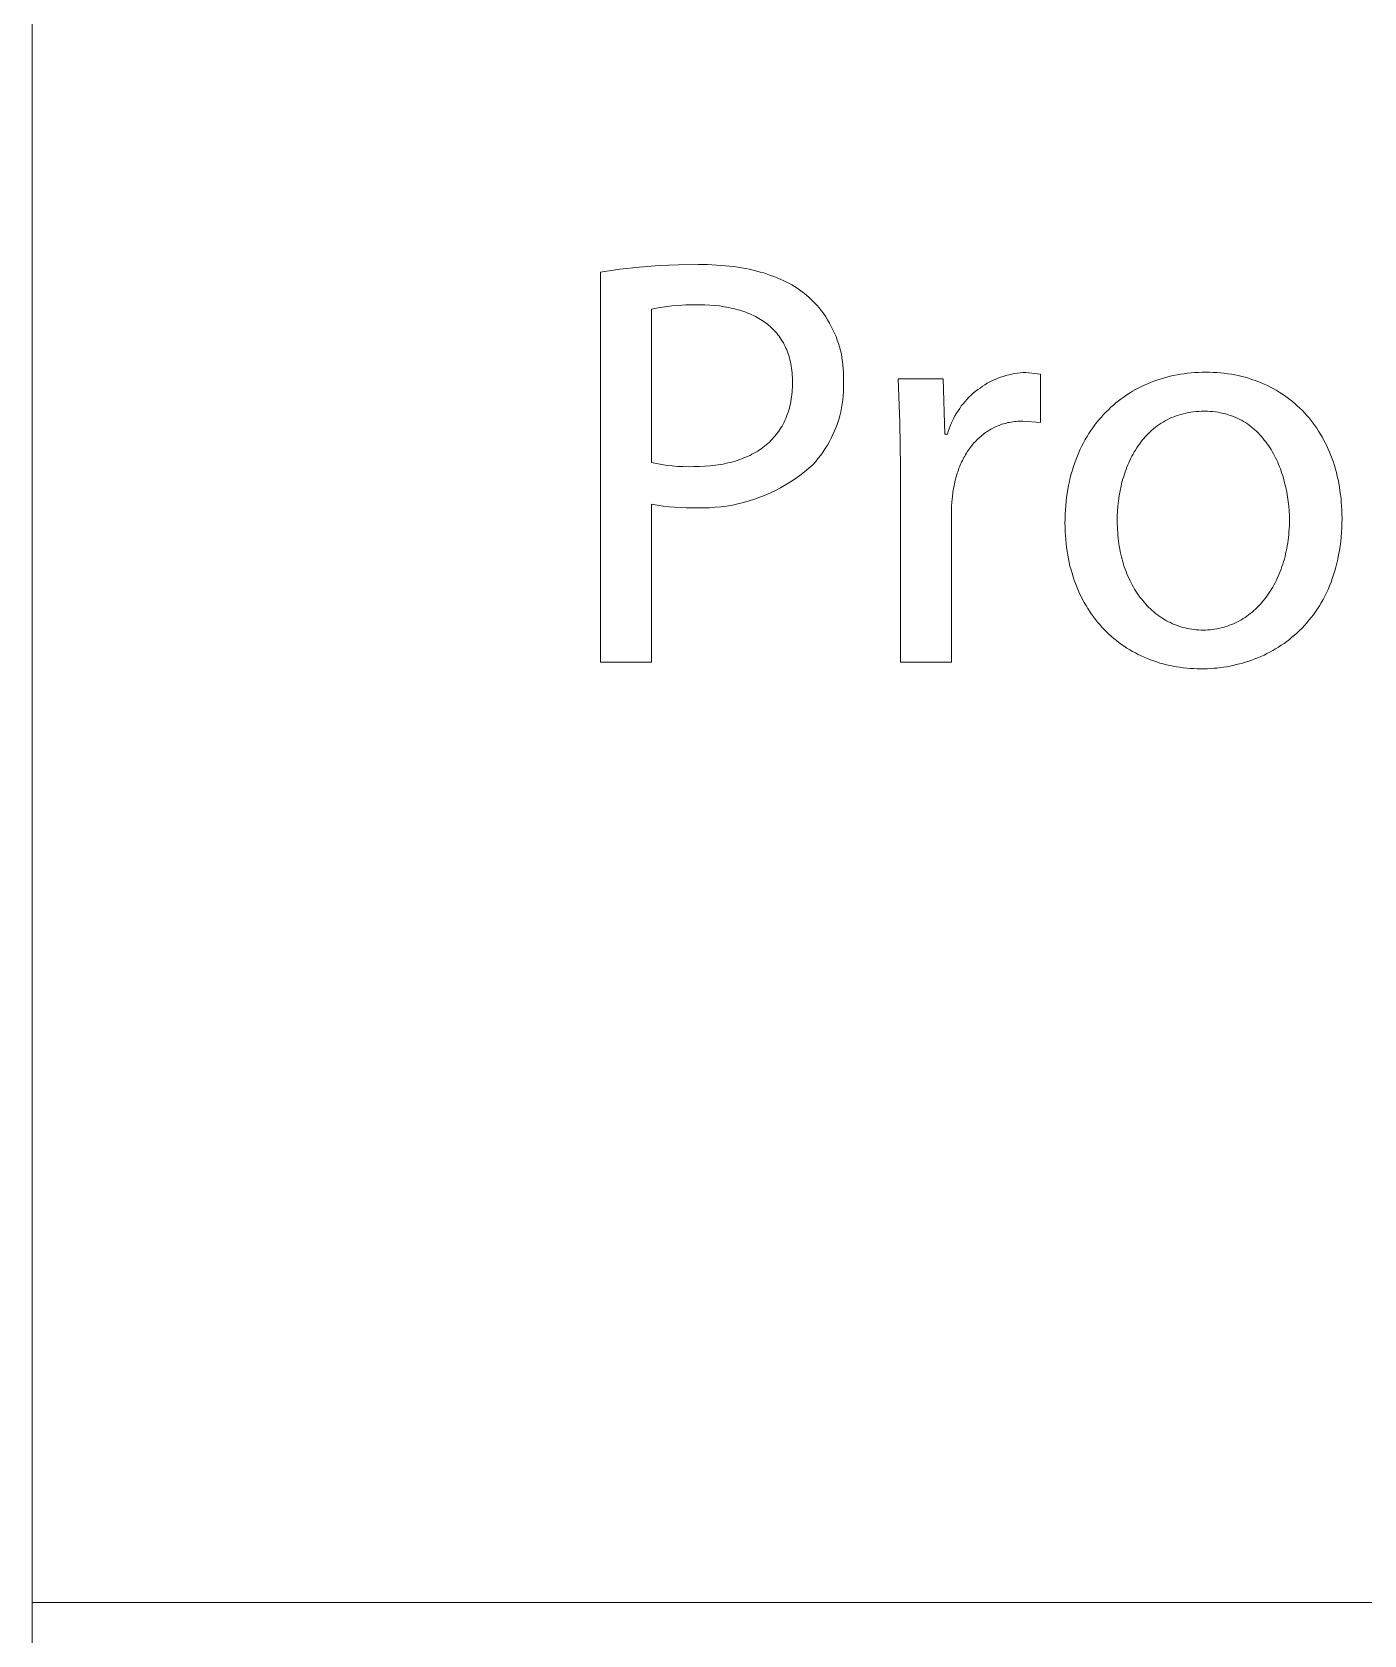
# Model space of a CAD drawing. Header units: millimetres. Extents: x 430 to 4403, y -1522 to 1254.
# Drawn here: x 2901.5 to 2992, y -1413.4 to -1304.6 of the extents above; entities that cross this region are included whole.
import ezdxf

# ---------------------------------------------------------------- set-up
doc = ezdxf.new("R2010")
doc.units = ezdxf.units.MM
doc.header["$MEASUREMENT"] = 0
doc.layers.add('Domyślny', color=7, linetype='Continuous', true_color=0x000000)

msp = doc.modelspace()

# ---------------------------------------------------------------- linework, layer by layer
at = {"layer": 'Domyślny', "color": 18, "lineweight": 15, "true_color": 0x000000}
for p, q in [((2901.53, -1522.24), (2901.53, -1078.1)), ((2940.14, -1320.88), (2941.46, -1320.69)), ((2940.14, -1347.37), (2940.14, -1320.88)), ((2941.46, -1320.69), (2942.79, -1320.54)), ((2942.79, -1320.54), (2944.12, -1320.44)), ((2944.12, -1320.44), (2945.45, -1320.38)), ((2945.45, -1320.38), (2946.79, -1320.36)), ((2946.79, -1320.36), (2947.42, -1320.37)), ((2947.42, -1320.37), (2948.03, -1320.4)), ((2948.03, -1320.4), (2948.62, -1320.45)), ((2948.62, -1320.45), (2948.9, -1320.48)), ((2948.9, -1320.48), (2949.18, -1320.51)), ((2949.18, -1320.51), (2949.46, -1320.55)), ((2949.46, -1320.55), (2949.73, -1320.59)), ((2949.73, -1320.59), (2949.99, -1320.64)), ((2949.99, -1320.64), (2950.25, -1320.69)), ((2950.25, -1320.69), (2950.5, -1320.75)), ((2950.5, -1320.75), (2950.75, -1320.81)), ((2950.75, -1320.81), (2950.99, -1320.88)), ((2950.99, -1320.88), (2951.23, -1320.94)), ((2951.23, -1320.94), (2951.46, -1321.02)), ((2951.46, -1321.02), (2951.69, -1321.1)), ((2951.69, -1321.1), (2951.91, -1321.18)), ((2951.91, -1321.18), (2952.13, -1321.26)), ((2952.13, -1321.26), (2952.34, -1321.35)), ((2952.34, -1321.35), (2952.54, -1321.44)), ((2952.54, -1321.44), (2952.74, -1321.54)), ((2952.74, -1321.54), (2952.94, -1321.64)), ((2952.94, -1321.64), (2953.13, -1321.75)), ((2953.13, -1321.75), (2953.31, -1321.86)), ((2953.31, -1321.86), (2953.49, -1321.97)), ((2953.49, -1321.97), (2953.66, -1322.09)), ((2953.66, -1322.09), (2953.83, -1322.21)), ((2953.83, -1322.21), (2953.99, -1322.33)), ((2944.06, -1323.31), (2943.6, -1323.39)), ((2944.52, -1323.24), (2944.06, -1323.31)), ((2944.99, -1323.18), (2944.52, -1323.24)), ((2945.46, -1323.14), (2944.99, -1323.18)), ((2945.93, -1323.11), (2945.46, -1323.14)), ((2946.39, -1323.1), (2945.93, -1323.11)), ((2946.86, -1323.1), (2946.39, -1323.1)), ((2947.22, -1323.11), (2946.86, -1323.1)), ((2947.56, -1323.12), (2947.22, -1323.11)), ((2947.9, -1323.15), (2947.56, -1323.12)), ((2948.23, -1323.18), (2947.9, -1323.15)), ((2948.55, -1323.23), (2948.23, -1323.18)), ((2948.71, -1323.26), (2948.55, -1323.23)), ((2948.86, -1323.28), (2948.71, -1323.26)), ((2949.02, -1323.32), (2948.86, -1323.28)), ((2949.17, -1323.35), (2949.02, -1323.32)), ((2953.99, -1322.33), (2954.15, -1322.46)), ((2954.15, -1322.46), (2954.3, -1322.59)), ((2954.3, -1322.59), (2954.48, -1322.76)), ((2954.48, -1322.76), (2954.66, -1322.94)), ((2954.66, -1322.94), (2954.83, -1323.12)), ((2954.83, -1323.12), (2954.99, -1323.31)), ((2954.99, -1323.31), (2955.15, -1323.51)), ((2943.6, -1323.39), (2943.6, -1333.81)), ((2949.31, -1323.39), (2949.17, -1323.35)), ((2949.46, -1323.43), (2949.31, -1323.39)), ((2949.6, -1323.47), (2949.46, -1323.43)), ((2949.74, -1323.51), (2949.6, -1323.47)), ((2949.88, -1323.56), (2949.74, -1323.51)), ((2950.02, -1323.61), (2949.88, -1323.56)), ((2950.15, -1323.66), (2950.02, -1323.61)), ((2950.28, -1323.71), (2950.15, -1323.66)), ((2950.41, -1323.77), (2950.28, -1323.71)), ((2950.54, -1323.83), (2950.41, -1323.77)), ((2950.66, -1323.89), (2950.54, -1323.83)), ((2950.78, -1323.96), (2950.66, -1323.89)), ((2950.9, -1324.02), (2950.78, -1323.96)), ((2951.02, -1324.09), (2950.9, -1324.02)), ((2951.13, -1324.17), (2951.02, -1324.09)), ((2951.24, -1324.24), (2951.13, -1324.17)), ((2951.35, -1324.32), (2951.24, -1324.24)), ((2951.46, -1324.4), (2951.35, -1324.32)), ((2951.56, -1324.48), (2951.46, -1324.4)), ((2955.15, -1323.51), (2955.3, -1323.71)), ((2955.3, -1323.71), (2955.44, -1323.92)), ((2955.44, -1323.92), (2955.57, -1324.13)), ((2955.57, -1324.13), (2955.7, -1324.35)), ((2955.7, -1324.35), (2955.82, -1324.57)), ((2951.66, -1324.57), (2951.56, -1324.48)), ((2951.75, -1324.66), (2951.66, -1324.57)), ((2951.85, -1324.75), (2951.75, -1324.66)), ((2951.94, -1324.84), (2951.85, -1324.75)), ((2952.03, -1324.94), (2951.94, -1324.84)), ((2952.11, -1325.03), (2952.03, -1324.94)), ((2952.19, -1325.14), (2952.11, -1325.03)), ((2952.27, -1325.24), (2952.19, -1325.14)), ((2952.35, -1325.35), (2952.27, -1325.24)), ((2952.42, -1325.45), (2952.35, -1325.35)), ((2952.49, -1325.57), (2952.42, -1325.45)), ((2955.82, -1324.57), (2955.93, -1324.79)), ((2955.93, -1324.79), (2956.04, -1325.02)), ((2956.04, -1325.02), (2956.14, -1325.25)), ((2956.14, -1325.25), (2956.22, -1325.49)), ((2956.22, -1325.49), (2956.3, -1325.72)), ((2952.56, -1325.68), (2952.49, -1325.57)), ((2952.62, -1325.8), (2952.56, -1325.68)), ((2952.68, -1325.92), (2952.62, -1325.8)), ((2952.74, -1326.04), (2952.68, -1325.92)), ((2952.79, -1326.16), (2952.74, -1326.04)), ((2952.84, -1326.29), (2952.79, -1326.16)), ((2952.89, -1326.42), (2952.84, -1326.29)), ((2952.93, -1326.55), (2952.89, -1326.42)), ((2952.97, -1326.69), (2952.93, -1326.55)), ((2956.3, -1325.72), (2956.38, -1325.96)), ((2956.38, -1325.96), (2956.44, -1326.21)), ((2956.44, -1326.21), (2956.5, -1326.45)), ((2956.5, -1326.45), (2956.54, -1326.7)), ((2953.01, -1326.83), (2952.97, -1326.69)), ((2953.04, -1326.97), (2953.01, -1326.83)), ((2953.07, -1327.11), (2953.04, -1326.97)), ((2953.1, -1327.26), (2953.07, -1327.11)), ((2953.12, -1327.41), (2953.1, -1327.26)), ((2953.14, -1327.56), (2953.12, -1327.41)), ((2953.16, -1327.71), (2953.14, -1327.56)), ((2956.54, -1326.7), (2956.58, -1326.95)), ((2956.58, -1326.95), (2956.61, -1327.19)), ((2956.61, -1327.19), (2956.63, -1327.44)), ((2956.63, -1327.44), (2956.64, -1327.7)), ((2956.64, -1327.7), (2956.65, -1327.95)), ((2968.64, -1327.71), (2968.83, -1327.7)), ((2968.83, -1327.7), (2969.03, -1327.69)), ((2969.03, -1327.69), (2970.02, -1327.81)), ((2980.5, -1327.7), (2980.75, -1327.69)), ((2980.75, -1327.69), (2981, -1327.68)), ((2981, -1327.68), (2981.24, -1327.68)), ((2981.24, -1327.68), (2981.5, -1327.68)), ((2981.5, -1327.68), (2981.76, -1327.69)), ((2981.76, -1327.69), (2982.01, -1327.7)), ((2953.17, -1327.87), (2953.16, -1327.71)), ((2953.18, -1328.03), (2953.17, -1327.87)), ((2953.17, -1328.87), (2953.18, -1328.7)), ((2953.19, -1328.19), (2953.18, -1328.03)), ((2953.18, -1328.7), (2953.19, -1328.53)), ((2953.19, -1328.36), (2953.19, -1328.19)), ((2953.19, -1328.53), (2953.19, -1328.36)), ((2956.65, -1327.95), (2956.64, -1328.2)), ((2956.64, -1328.2), (2956.65, -1328.47)), ((2956.65, -1328.74), (2956.64, -1329.01)), ((2956.65, -1328.47), (2956.65, -1328.74)), ((2960.48, -1331.12), (2960.35, -1328.12)), ((2960.35, -1328.12), (2963.42, -1328.12)), ((2963.42, -1328.12), (2963.54, -1331.89)), ((2965.76, -1328.86), (2965.92, -1328.75)), ((2965.92, -1328.75), (2966.08, -1328.63)), ((2966.08, -1328.63), (2966.24, -1328.53)), ((2966.24, -1328.53), (2966.41, -1328.43)), ((2966.41, -1328.43), (2966.58, -1328.34)), ((2966.58, -1328.34), (2966.76, -1328.25)), ((2966.76, -1328.25), (2966.94, -1328.17)), ((2966.94, -1328.17), (2967.12, -1328.09)), ((2967.12, -1328.09), (2967.3, -1328.02)), ((2967.3, -1328.02), (2967.49, -1327.96)), ((2967.49, -1327.96), (2967.68, -1327.9)), ((2967.68, -1327.9), (2967.87, -1327.85)), ((2967.87, -1327.85), (2968.06, -1327.81)), ((2968.06, -1327.81), (2968.25, -1327.77)), ((2968.25, -1327.77), (2968.44, -1327.74)), ((2968.44, -1327.74), (2968.64, -1327.71)), ((2970.02, -1327.81), (2970.02, -1331.1)), ((2976.47, -1328.86), (2976.67, -1328.75)), ((2976.67, -1328.75), (2976.88, -1328.65)), ((2976.88, -1328.65), (2977.08, -1328.55)), ((2977.08, -1328.55), (2977.3, -1328.46)), ((2977.3, -1328.46), (2977.51, -1328.37)), ((2977.51, -1328.37), (2977.72, -1328.29)), ((2977.72, -1328.29), (2977.94, -1328.21)), ((2977.94, -1328.21), (2978.16, -1328.14)), ((2978.16, -1328.14), (2978.39, -1328.07)), ((2978.39, -1328.07), (2978.61, -1328.01)), ((2978.61, -1328.01), (2978.84, -1327.95)), ((2978.84, -1327.95), (2979.07, -1327.9)), ((2979.07, -1327.9), (2979.31, -1327.85)), ((2979.31, -1327.85), (2979.54, -1327.81)), ((2979.54, -1327.81), (2979.78, -1327.78)), ((2979.78, -1327.78), (2980.02, -1327.75)), ((2980.02, -1327.75), (2980.26, -1327.72)), ((2980.26, -1327.72), (2980.5, -1327.7)), ((2982.01, -1327.7), (2982.26, -1327.72)), ((2982.26, -1327.72), (2982.51, -1327.75)), ((2982.51, -1327.75), (2982.75, -1327.78)), ((2982.75, -1327.78), (2982.99, -1327.82)), ((2982.99, -1327.82), (2983.23, -1327.86)), ((2983.23, -1327.86), (2983.47, -1327.91)), ((2983.47, -1327.91), (2983.7, -1327.96)), ((2983.7, -1327.96), (2983.93, -1328.02)), ((2983.93, -1328.02), (2984.15, -1328.09)), ((2984.15, -1328.09), (2984.38, -1328.16)), ((2984.38, -1328.16), (2984.6, -1328.23)), ((2984.6, -1328.23), (2984.81, -1328.31)), ((2984.81, -1328.31), (2985.02, -1328.4)), ((2985.02, -1328.4), (2985.23, -1328.49)), ((2985.23, -1328.49), (2985.44, -1328.58)), ((2985.44, -1328.58), (2985.64, -1328.69)), ((2985.64, -1328.69), (2985.84, -1328.79)), ((2953.01, -1329.97), (2953.04, -1329.82)), ((2953.04, -1329.82), (2953.07, -1329.67)), ((2953.07, -1329.67), (2953.1, -1329.51)), ((2953.1, -1329.51), (2953.12, -1329.35)), ((2953.12, -1329.35), (2953.14, -1329.19)), ((2953.14, -1329.19), (2953.16, -1329.03)), ((2953.16, -1329.03), (2953.17, -1328.87)), ((2956.56, -1329.83), (2956.51, -1330.09)), ((2956.6, -1329.56), (2956.56, -1329.83)), ((2956.62, -1329.29), (2956.6, -1329.56)), ((2956.64, -1329.01), (2956.62, -1329.29)), ((2964.65, -1329.97), (2964.77, -1329.82)), ((2964.77, -1329.82), (2964.9, -1329.67)), ((2964.9, -1329.67), (2965.03, -1329.52)), ((2965.03, -1329.52), (2965.17, -1329.38)), ((2965.17, -1329.38), (2965.31, -1329.24)), ((2965.31, -1329.24), (2965.45, -1329.11)), ((2965.45, -1329.11), (2965.6, -1328.98)), ((2965.6, -1328.98), (2965.76, -1328.86)), ((2974.98, -1329.91), (2975.15, -1329.76)), ((2975.15, -1329.76), (2975.33, -1329.62)), ((2975.33, -1329.62), (2975.51, -1329.48)), ((2975.51, -1329.48), (2975.7, -1329.34)), ((2975.7, -1329.34), (2975.89, -1329.22)), ((2975.89, -1329.22), (2976.08, -1329.09)), ((2976.08, -1329.09), (2976.27, -1328.97)), ((2976.27, -1328.97), (2976.47, -1328.86)), ((2985.84, -1328.79), (2986.04, -1328.9)), ((2986.04, -1328.9), (2986.23, -1329.02)), ((2986.23, -1329.02), (2986.42, -1329.14)), ((2986.42, -1329.14), (2986.61, -1329.26)), ((2986.61, -1329.26), (2986.79, -1329.39)), ((2986.79, -1329.39), (2986.96, -1329.52)), ((2986.96, -1329.52), (2987.14, -1329.66)), ((2987.14, -1329.66), (2987.31, -1329.81)), ((2987.31, -1329.81), (2987.47, -1329.95)), ((2952.61, -1331.07), (2952.67, -1330.95)), ((2952.67, -1330.95), (2952.73, -1330.81)), ((2952.73, -1330.81), (2952.78, -1330.68)), ((2952.78, -1330.68), (2952.83, -1330.54)), ((2952.83, -1330.54), (2952.88, -1330.4)), ((2952.88, -1330.4), (2952.93, -1330.26)), ((2952.93, -1330.26), (2952.97, -1330.11)), ((2952.97, -1330.11), (2953.01, -1329.97)), ((2956.32, -1330.89), (2956.23, -1331.15)), ((2956.39, -1330.63), (2956.32, -1330.89)), ((2956.46, -1330.36), (2956.39, -1330.63)), ((2956.51, -1330.09), (2956.46, -1330.36)), ((2964.04, -1330.98), (2964.13, -1330.8)), ((2964.13, -1330.8), (2964.22, -1330.63)), ((2964.22, -1330.63), (2964.32, -1330.46)), ((2964.32, -1330.46), (2964.43, -1330.29)), ((2964.43, -1330.29), (2964.54, -1330.13)), ((2964.54, -1330.13), (2964.65, -1329.97)), ((2973.86, -1331.07), (2974.01, -1330.89)), ((2974.01, -1330.89), (2974.16, -1330.72)), ((2974.16, -1330.72), (2974.31, -1330.54)), ((2974.31, -1330.54), (2974.47, -1330.38)), ((2974.47, -1330.38), (2974.64, -1330.22)), ((2974.64, -1330.22), (2974.8, -1330.06)), ((2974.8, -1330.06), (2974.98, -1329.91)), ((2978.64, -1330.9), (2978.5, -1330.98)), ((2978.79, -1330.83), (2978.64, -1330.9)), ((2978.93, -1330.76), (2978.79, -1330.83)), ((2979.09, -1330.7), (2978.93, -1330.76)), ((2979.24, -1330.64), (2979.09, -1330.7)), ((2979.4, -1330.59), (2979.24, -1330.64)), ((2979.56, -1330.54), (2979.4, -1330.59)), ((2979.73, -1330.5), (2979.56, -1330.54)), ((2979.89, -1330.46), (2979.73, -1330.5)), ((2980.07, -1330.42), (2979.89, -1330.46)), ((2980.24, -1330.39), (2980.07, -1330.42)), ((2980.42, -1330.37), (2980.24, -1330.39)), ((2980.6, -1330.35), (2980.42, -1330.37)), ((2980.79, -1330.34), (2980.6, -1330.35)), ((2980.97, -1330.33), (2980.79, -1330.34)), ((2981.17, -1330.32), (2980.97, -1330.33)), ((2981.36, -1330.33), (2981.17, -1330.32)), ((2981.55, -1330.34), (2981.36, -1330.33)), ((2981.73, -1330.35), (2981.55, -1330.34)), ((2981.91, -1330.37), (2981.73, -1330.35)), ((2982.09, -1330.4), (2981.91, -1330.37)), ((2982.26, -1330.43), (2982.09, -1330.4)), ((2982.44, -1330.47), (2982.26, -1330.43)), ((2982.6, -1330.51), (2982.44, -1330.47)), ((2982.77, -1330.56), (2982.6, -1330.51)), ((2982.93, -1330.61), (2982.77, -1330.56)), ((2983.08, -1330.66), (2982.93, -1330.61)), ((2983.24, -1330.73), (2983.08, -1330.66)), ((2983.39, -1330.79), (2983.24, -1330.73)), ((2983.53, -1330.86), (2983.39, -1330.79)), ((2983.67, -1330.94), (2983.53, -1330.86)), ((2983.81, -1331.02), (2983.67, -1330.94)), ((2987.47, -1329.95), (2987.64, -1330.11)), ((2987.64, -1330.11), (2987.79, -1330.26)), ((2987.79, -1330.26), (2987.95, -1330.43)), ((2987.95, -1330.43), (2988.1, -1330.59)), ((2988.1, -1330.59), (2988.25, -1330.76)), ((2988.25, -1330.76), (2988.39, -1330.93)), ((2988.39, -1330.93), (2988.53, -1331.11)), ((2951.9, -1332.12), (2951.99, -1332.02)), ((2951.99, -1332.02), (2952.08, -1331.91)), ((2952.08, -1331.91), (2952.16, -1331.8)), ((2952.16, -1331.8), (2952.25, -1331.68)), ((2952.25, -1331.68), (2952.32, -1331.57)), ((2952.32, -1331.57), (2952.4, -1331.45)), ((2952.4, -1331.45), (2952.47, -1331.33)), ((2952.47, -1331.33), (2952.54, -1331.2)), ((2952.54, -1331.2), (2952.61, -1331.07)), ((2955.93, -1331.91), (2955.81, -1332.15)), ((2956.04, -1331.66), (2955.93, -1331.91)), ((2956.14, -1331.4), (2956.04, -1331.66)), ((2956.23, -1331.15), (2956.14, -1331.4)), ((2960.51, -1334.13), (2960.48, -1331.12)), ((2963.54, -1331.89), (2963.7, -1331.89)), ((2963.7, -1331.89), (2963.75, -1331.71)), ((2963.75, -1331.71), (2963.82, -1331.52)), ((2963.82, -1331.52), (2963.89, -1331.34)), ((2963.89, -1331.34), (2963.96, -1331.15)), ((2963.96, -1331.15), (2964.04, -1330.98)), ((2965.97, -1332.04), (2965.89, -1332.11)), ((2966.05, -1331.97), (2965.97, -1332.04)), ((2966.13, -1331.9), (2966.05, -1331.97)), ((2966.21, -1331.84), (2966.13, -1331.9)), ((2966.3, -1331.78), (2966.21, -1331.84)), ((2966.38, -1331.72), (2966.3, -1331.78)), ((2966.47, -1331.66), (2966.38, -1331.72)), ((2966.56, -1331.61), (2966.47, -1331.66)), ((2966.65, -1331.55), (2966.56, -1331.61)), ((2966.74, -1331.5), (2966.65, -1331.55)), ((2966.83, -1331.46), (2966.74, -1331.5)), ((2966.92, -1331.41), (2966.83, -1331.46)), ((2967.02, -1331.37), (2966.92, -1331.41)), ((2967.12, -1331.32), (2967.02, -1331.37)), ((2967.21, -1331.29), (2967.12, -1331.32)), ((2967.31, -1331.25), (2967.21, -1331.29)), ((2967.41, -1331.21), (2967.31, -1331.25)), ((2967.51, -1331.18), (2967.41, -1331.21)), ((2967.62, -1331.15), (2967.51, -1331.18)), ((2967.72, -1331.13), (2967.62, -1331.15)), ((2967.82, -1331.1), (2967.72, -1331.13)), ((2967.93, -1331.08), (2967.82, -1331.1)), ((2968.04, -1331.06), (2967.93, -1331.08)), ((2968.15, -1331.04), (2968.04, -1331.06)), ((2968.26, -1331.03), (2968.15, -1331.04)), ((2968.37, -1331.02), (2968.26, -1331.03)), ((2968.48, -1331.01), (2968.37, -1331.02)), ((2968.59, -1331), (2968.48, -1331.01)), ((2968.7, -1330.99), (2968.59, -1331)), ((2968.82, -1330.99), (2968.7, -1330.99)), ((2970.02, -1331.1), (2968.82, -1330.99)), ((2973.07, -1332.25), (2973.19, -1332.04)), ((2973.19, -1332.04), (2973.31, -1331.84)), ((2973.31, -1331.84), (2973.44, -1331.64)), ((2973.44, -1331.64), (2973.58, -1331.45)), ((2973.58, -1331.45), (2973.72, -1331.26)), ((2973.72, -1331.26), (2973.86, -1331.07)), ((2977.25, -1331.94), (2977.14, -1332.06)), ((2977.36, -1331.83), (2977.25, -1331.94)), ((2977.48, -1331.72), (2977.36, -1331.83)), ((2977.59, -1331.62), (2977.48, -1331.72)), ((2977.71, -1331.51), (2977.59, -1331.62)), ((2977.84, -1331.41), (2977.71, -1331.51)), ((2977.96, -1331.32), (2977.84, -1331.41)), ((2978.09, -1331.23), (2977.96, -1331.32)), ((2978.22, -1331.14), (2978.09, -1331.23)), ((2978.36, -1331.06), (2978.22, -1331.14)), ((2978.5, -1330.98), (2978.36, -1331.06)), ((2983.95, -1331.1), (2983.81, -1331.02)), ((2984.08, -1331.19), (2983.95, -1331.1)), ((2984.21, -1331.28), (2984.08, -1331.19)), ((2984.34, -1331.38), (2984.21, -1331.28)), ((2984.46, -1331.48), (2984.34, -1331.38)), ((2984.58, -1331.58), (2984.46, -1331.48)), ((2984.7, -1331.69), (2984.58, -1331.58)), ((2984.81, -1331.8), (2984.7, -1331.69)), ((2984.92, -1331.92), (2984.81, -1331.8)), ((2985.03, -1332.03), (2984.92, -1331.92)), ((2985.13, -1332.15), (2985.03, -1332.03)), ((2988.53, -1331.11), (2988.66, -1331.29)), ((2988.66, -1331.29), (2988.79, -1331.48)), ((2988.79, -1331.48), (2988.91, -1331.67)), ((2988.91, -1331.67), (2989.03, -1331.86)), ((2989.03, -1331.86), (2989.15, -1332.06)), ((2950.56, -1333.18), (2950.69, -1333.11)), ((2950.69, -1333.11), (2950.82, -1333.03)), ((2950.82, -1333.03), (2950.94, -1332.95)), ((2950.94, -1332.95), (2951.06, -1332.87)), ((2951.06, -1332.87), (2951.17, -1332.79)), ((2951.17, -1332.79), (2951.29, -1332.7)), ((2951.29, -1332.7), (2951.4, -1332.61)), ((2951.4, -1332.61), (2951.5, -1332.52)), ((2951.5, -1332.52), (2951.61, -1332.42)), ((2951.61, -1332.42), (2951.71, -1332.32)), ((2951.71, -1332.32), (2951.81, -1332.22)), ((2951.81, -1332.22), (2951.9, -1332.12)), ((2955.26, -1333.09), (2955.1, -1333.31)), ((2955.41, -1332.86), (2955.26, -1333.09)), ((2955.55, -1332.63), (2955.41, -1332.86)), ((2955.69, -1332.39), (2955.55, -1332.63)), ((2955.81, -1332.15), (2955.69, -1332.39)), ((2965.05, -1333.09), (2964.99, -1333.18)), ((2965.12, -1333), (2965.05, -1333.09)), ((2965.18, -1332.91), (2965.12, -1333)), ((2965.24, -1332.82), (2965.18, -1332.91)), ((2965.31, -1332.73), (2965.24, -1332.82)), ((2965.37, -1332.65), (2965.31, -1332.73)), ((2965.44, -1332.56), (2965.37, -1332.65)), ((2965.51, -1332.48), (2965.44, -1332.56)), ((2965.59, -1332.4), (2965.51, -1332.48)), ((2965.66, -1332.33), (2965.59, -1332.4)), ((2965.73, -1332.25), (2965.66, -1332.33)), ((2965.81, -1332.18), (2965.73, -1332.25)), ((2965.89, -1332.11), (2965.81, -1332.18)), ((2972.53, -1333.36), (2972.63, -1333.13)), ((2972.63, -1333.13), (2972.73, -1332.9)), ((2972.73, -1332.9), (2972.84, -1332.68)), ((2972.84, -1332.68), (2972.95, -1332.47)), ((2972.95, -1332.47), (2973.07, -1332.25)), ((2976.4, -1333.09), (2976.32, -1333.23)), ((2976.48, -1332.96), (2976.4, -1333.09)), ((2976.56, -1332.82), (2976.48, -1332.96)), ((2976.65, -1332.69), (2976.56, -1332.82)), ((2976.75, -1332.56), (2976.65, -1332.69)), ((2976.84, -1332.43), (2976.75, -1332.56)), ((2976.94, -1332.3), (2976.84, -1332.43)), ((2977.04, -1332.18), (2976.94, -1332.3)), ((2977.14, -1332.06), (2977.04, -1332.18)), ((2985.23, -1332.28), (2985.13, -1332.15)), ((2985.33, -1332.4), (2985.23, -1332.28)), ((2985.42, -1332.53), (2985.33, -1332.4)), ((2985.51, -1332.66), (2985.42, -1332.53)), ((2985.6, -1332.79), (2985.51, -1332.66)), ((2985.69, -1332.93), (2985.6, -1332.79)), ((2985.77, -1333.07), (2985.69, -1332.93)), ((2985.85, -1333.21), (2985.77, -1333.07)), ((2989.15, -1332.06), (2989.26, -1332.27)), ((2989.26, -1332.27), (2989.37, -1332.47)), ((2989.37, -1332.47), (2989.47, -1332.68)), ((2989.47, -1332.68), (2989.57, -1332.89)), ((2989.57, -1332.89), (2989.66, -1333.11)), ((2989.66, -1333.11), (2989.75, -1333.33)), ((2943.6, -1333.81), (2943.95, -1333.88)), ((2943.95, -1333.88), (2944.31, -1333.95)), ((2944.31, -1333.95), (2944.66, -1334)), ((2944.66, -1334), (2945.02, -1334.04)), ((2945.02, -1334.04), (2945.38, -1334.07)), ((2945.38, -1334.07), (2945.74, -1334.08)), ((2945.74, -1334.08), (2946.11, -1334.09)), ((2946.11, -1334.09), (2946.47, -1334.08)), ((2946.47, -1334.08), (2946.85, -1334.08)), ((2946.85, -1334.08), (2947.23, -1334.06)), ((2947.23, -1334.06), (2947.6, -1334.03)), ((2947.6, -1334.03), (2947.78, -1334.01)), ((2947.78, -1334.01), (2947.96, -1333.99)), ((2947.96, -1333.99), (2948.13, -1333.97)), ((2948.13, -1333.97), (2948.3, -1333.94)), ((2948.3, -1333.94), (2948.47, -1333.91)), ((2948.47, -1333.91), (2948.64, -1333.87)), ((2948.64, -1333.87), (2948.8, -1333.84)), ((2948.8, -1333.84), (2948.97, -1333.8)), ((2948.97, -1333.8), (2949.13, -1333.76)), ((2949.13, -1333.76), (2949.28, -1333.71)), ((2949.28, -1333.71), (2949.44, -1333.66)), ((2949.44, -1333.66), (2949.59, -1333.61)), ((2949.59, -1333.61), (2949.73, -1333.56)), ((2949.73, -1333.56), (2949.88, -1333.5)), ((2949.88, -1333.5), (2950.02, -1333.44)), ((2950.02, -1333.44), (2950.16, -1333.38)), ((2950.16, -1333.38), (2950.3, -1333.32)), ((2950.3, -1333.32), (2950.43, -1333.25)), ((2950.43, -1333.25), (2950.56, -1333.18)), ((2954.29, -1334.2), (2953.99, -1334.44)), ((2954.58, -1333.94), (2954.29, -1334.2)), ((2954.76, -1333.73), (2954.58, -1333.94)), ((2954.93, -1333.52), (2954.76, -1333.73)), ((2955.1, -1333.31), (2954.93, -1333.52)), ((2960.51, -1347.37), (2960.51, -1334.13)), ((2964.49, -1334.2), (2964.45, -1334.31)), ((2964.53, -1334.09), (2964.49, -1334.2)), ((2964.58, -1333.99), (2964.53, -1334.09)), ((2964.62, -1333.88), (2964.58, -1333.99)), ((2964.67, -1333.78), (2964.62, -1333.88)), ((2964.72, -1333.67), (2964.67, -1333.78)), ((2964.77, -1333.57), (2964.72, -1333.67)), ((2964.83, -1333.47), (2964.77, -1333.57)), ((2964.88, -1333.37), (2964.83, -1333.47)), ((2964.94, -1333.28), (2964.88, -1333.37)), ((2964.99, -1333.18), (2964.94, -1333.28)), ((2972.19, -1334.32), (2972.27, -1334.08)), ((2972.27, -1334.08), (2972.35, -1333.83)), ((2972.35, -1333.83), (2972.44, -1333.59)), ((2972.44, -1333.59), (2972.53, -1333.36)), ((2975.9, -1334.13), (2975.84, -1334.28)), ((2975.96, -1333.97), (2975.9, -1334.13)), ((2976.03, -1333.82), (2975.96, -1333.97)), ((2976.09, -1333.67), (2976.03, -1333.82)), ((2976.16, -1333.52), (2976.09, -1333.67)), ((2976.24, -1333.38), (2976.16, -1333.52)), ((2976.32, -1333.23), (2976.24, -1333.38)), ((2985.92, -1333.35), (2985.85, -1333.21)), ((2986, -1333.5), (2985.92, -1333.35)), ((2986.07, -1333.64), (2986, -1333.5)), ((2986.14, -1333.79), (2986.07, -1333.64)), ((2986.2, -1333.94), (2986.14, -1333.79)), ((2986.26, -1334.09), (2986.2, -1333.94)), ((2986.32, -1334.24), (2986.26, -1334.09)), ((2989.75, -1333.33), (2989.84, -1333.56)), ((2989.84, -1333.56), (2989.92, -1333.78)), ((2989.92, -1333.78), (2989.99, -1334.01)), ((2989.99, -1334.01), (2990.06, -1334.25)), ((2953.04, -1335.12), (2952.71, -1335.33)), ((2953.37, -1334.91), (2953.04, -1335.12)), ((2953.68, -1334.68), (2953.37, -1334.91)), ((2953.99, -1334.44), (2953.68, -1334.68)), ((2964.18, -1335.25), (2964.14, -1335.49)), ((2964.24, -1335.01), (2964.18, -1335.25)), ((2964.3, -1334.77), (2964.24, -1335.01)), ((2964.37, -1334.54), (2964.3, -1334.77)), ((2964.41, -1334.43), (2964.37, -1334.54)), ((2964.45, -1334.31), (2964.41, -1334.43)), ((2971.93, -1335.36), (2971.99, -1335.09)), ((2971.99, -1335.09), (2972.05, -1334.83)), ((2972.05, -1334.83), (2972.12, -1334.58)), ((2972.12, -1334.58), (2972.19, -1334.32)), ((2975.54, -1335.24), (2975.5, -1335.41)), ((2975.58, -1335.08), (2975.54, -1335.24)), ((2975.63, -1334.92), (2975.58, -1335.08)), ((2975.68, -1334.76), (2975.63, -1334.92)), ((2975.73, -1334.6), (2975.68, -1334.76)), ((2975.78, -1334.44), (2975.73, -1334.6)), ((2975.84, -1334.28), (2975.78, -1334.44)), ((2986.38, -1334.4), (2986.32, -1334.24)), ((2986.43, -1334.55), (2986.38, -1334.4)), ((2986.48, -1334.71), (2986.43, -1334.55)), ((2986.53, -1334.86), (2986.48, -1334.71)), ((2986.61, -1335.18), (2986.53, -1334.86)), ((2986.69, -1335.5), (2986.61, -1335.18)), ((2990.06, -1334.25), (2990.13, -1334.49)), ((2990.13, -1334.49), (2990.18, -1334.73)), ((2990.18, -1334.73), (2990.24, -1334.97)), ((2990.24, -1334.97), (2990.29, -1335.22)), ((2990.29, -1335.22), (2990.33, -1335.47)), ((2950.6, -1336.3), (2950.23, -1336.42)), ((2950.96, -1336.17), (2950.6, -1336.3)), ((2951.32, -1336.03), (2950.96, -1336.17)), ((2951.68, -1335.87), (2951.32, -1336.03)), ((2952.03, -1335.7), (2951.68, -1335.87)), ((2952.37, -1335.52), (2952.03, -1335.7)), ((2952.71, -1335.33), (2952.37, -1335.52)), ((2964.04, -1336.14), (2964.01, -1336.47)), ((2964.08, -1335.81), (2964.04, -1336.14)), ((2964.14, -1335.49), (2964.08, -1335.81)), ((2971.77, -1336.45), (2971.8, -1336.17)), ((2971.8, -1336.17), (2971.84, -1335.9)), ((2971.84, -1335.9), (2971.88, -1335.62)), ((2971.88, -1335.62), (2971.93, -1335.36)), ((2975.37, -1336.08), (2975.32, -1336.42)), ((2975.43, -1335.74), (2975.37, -1336.08)), ((2975.5, -1335.41), (2975.43, -1335.74)), ((2986.76, -1335.82), (2986.69, -1335.5)), ((2986.81, -1336.14), (2986.76, -1335.82)), ((2986.86, -1336.45), (2986.81, -1336.14)), ((2990.33, -1335.47), (2990.37, -1335.73)), ((2990.37, -1335.73), (2990.41, -1335.98)), ((2990.41, -1335.98), (2990.44, -1336.24)), ((2990.44, -1336.24), (2990.46, -1336.51)), ((2943.99, -1336.71), (2943.6, -1336.64)), ((2943.6, -1336.64), (2943.6, -1347.37)), ((2944.39, -1336.77), (2943.99, -1336.71)), ((2944.79, -1336.82), (2944.39, -1336.77)), ((2945.19, -1336.85), (2944.79, -1336.82)), ((2945.59, -1336.87), (2945.19, -1336.85)), ((2945.99, -1336.88), (2945.59, -1336.87)), ((2946.39, -1336.88), (2945.99, -1336.88)), ((2946.78, -1336.89), (2946.39, -1336.88)), ((2947.17, -1336.89), (2946.78, -1336.89)), ((2947.55, -1336.88), (2947.17, -1336.89)), ((2947.94, -1336.85), (2947.55, -1336.88)), ((2948.33, -1336.82), (2947.94, -1336.85)), ((2948.71, -1336.76), (2948.33, -1336.82)), ((2949.1, -1336.7), (2948.71, -1336.76)), ((2949.48, -1336.62), (2949.1, -1336.7)), ((2949.85, -1336.53), (2949.48, -1336.62)), ((2950.23, -1336.42), (2949.85, -1336.53)), ((2963.99, -1336.79), (2963.98, -1337.12)), ((2963.98, -1337.12), (2963.98, -1347.37)), ((2964.01, -1336.47), (2963.99, -1336.79)), ((2971.7, -1337.32), (2971.72, -1337.03)), ((2971.7, -1337.62), (2971.7, -1337.32)), ((2971.72, -1337.03), (2971.74, -1336.74)), ((2971.74, -1336.74), (2971.77, -1336.45)), ((2975.26, -1337.1), (2975.24, -1337.44)), ((2975.24, -1337.44), (2975.24, -1337.79)), ((2975.29, -1336.76), (2975.26, -1337.1)), ((2975.32, -1336.42), (2975.29, -1336.76)), ((2986.89, -1336.77), (2986.86, -1336.45)), ((2986.91, -1337.09), (2986.89, -1336.77)), ((2986.93, -1337.4), (2986.91, -1337.09)), ((2986.93, -1337.71), (2986.93, -1337.4)), ((2990.46, -1336.51), (2990.48, -1336.77)), ((2990.48, -1336.77), (2990.49, -1337.04)), ((2990.49, -1337.04), (2990.5, -1337.31)), ((2990.5, -1337.31), (2990.51, -1337.59)), ((2971.69, -1337.92), (2971.7, -1337.62)), ((2971.7, -1338.2), (2971.69, -1337.92)), ((2971.7, -1338.48), (2971.7, -1338.2)), ((2971.72, -1338.76), (2971.7, -1338.48)), ((2975.24, -1337.79), (2975.24, -1337.98)), ((2975.24, -1337.98), (2975.25, -1338.18)), ((2975.25, -1338.18), (2975.25, -1338.37)), ((2975.25, -1338.37), (2975.27, -1338.56)), ((2975.27, -1338.56), (2975.28, -1338.75)), ((2986.89, -1338.7), (2986.9, -1338.51)), ((2986.9, -1338.51), (2986.92, -1338.31)), ((2986.92, -1338.31), (2986.93, -1338.11)), ((2986.93, -1337.91), (2986.93, -1337.71)), ((2986.93, -1338.11), (2986.93, -1337.91)), ((2990.47, -1338.56), (2990.45, -1338.88)), ((2990.49, -1338.24), (2990.47, -1338.56)), ((2990.5, -1337.92), (2990.49, -1338.24)), ((2990.51, -1337.59), (2990.5, -1337.92)), ((2971.74, -1339.03), (2971.72, -1338.76)), ((2971.76, -1339.3), (2971.74, -1339.03)), ((2971.8, -1339.57), (2971.76, -1339.3)), ((2971.83, -1339.83), (2971.8, -1339.57)), ((2975.28, -1338.75), (2975.3, -1338.94)), ((2975.3, -1338.94), (2975.32, -1339.13)), ((2975.32, -1339.13), (2975.35, -1339.31)), ((2975.35, -1339.31), (2975.38, -1339.49)), ((2975.38, -1339.49), (2975.41, -1339.68)), ((2986.72, -1339.83), (2986.76, -1339.65)), ((2986.76, -1339.65), (2986.79, -1339.46)), ((2986.79, -1339.46), (2986.82, -1339.27)), ((2986.82, -1339.27), (2986.85, -1339.08)), ((2986.85, -1339.08), (2986.87, -1338.89)), ((2986.87, -1338.89), (2986.89, -1338.7)), ((2990.38, -1339.48), (2990.34, -1339.78)), ((2990.42, -1339.18), (2990.38, -1339.48)), ((2990.45, -1338.88), (2990.42, -1339.18)), ((2971.88, -1340.09), (2971.83, -1339.83)), ((2971.92, -1340.34), (2971.88, -1340.09)), ((2971.98, -1340.59), (2971.92, -1340.34)), ((2972.03, -1340.84), (2971.98, -1340.59)), ((2975.41, -1339.68), (2975.45, -1339.85)), ((2975.45, -1339.85), (2975.48, -1340.03)), ((2975.48, -1340.03), (2975.53, -1340.21)), ((2975.53, -1340.21), (2975.57, -1340.38)), ((2975.57, -1340.38), (2975.62, -1340.55)), ((2975.62, -1340.55), (2975.67, -1340.72)), ((2975.67, -1340.72), (2975.72, -1340.88)), ((2986.43, -1340.87), (2986.49, -1340.71)), ((2986.49, -1340.71), (2986.54, -1340.53)), ((2986.54, -1340.53), (2986.59, -1340.36)), ((2986.59, -1340.36), (2986.64, -1340.19)), ((2986.64, -1340.19), (2986.68, -1340.01)), ((2986.68, -1340.01), (2986.72, -1339.83)), ((2990.16, -1340.63), (2990.09, -1340.91)), ((2990.23, -1340.36), (2990.16, -1340.63)), ((2990.28, -1340.07), (2990.23, -1340.36)), ((2990.34, -1339.78), (2990.28, -1340.07)), ((2972.1, -1341.09), (2972.03, -1340.84)), ((2972.17, -1341.33), (2972.1, -1341.09)), ((2972.24, -1341.56), (2972.17, -1341.33)), ((2972.32, -1341.8), (2972.24, -1341.56)), ((2972.4, -1342.03), (2972.32, -1341.8)), ((2975.72, -1340.88), (2975.78, -1341.05)), ((2975.78, -1341.05), (2975.84, -1341.21)), ((2975.84, -1341.21), (2975.9, -1341.37)), ((2975.9, -1341.37), (2975.97, -1341.52)), ((2975.97, -1341.52), (2976.04, -1341.68)), ((2976.04, -1341.68), (2976.11, -1341.83)), ((2976.11, -1341.83), (2976.18, -1341.97)), ((2985.96, -1341.98), (2986.04, -1341.83)), ((2986.04, -1341.83), (2986.11, -1341.68)), ((2986.11, -1341.68), (2986.18, -1341.52)), ((2986.18, -1341.52), (2986.25, -1341.36)), ((2986.25, -1341.36), (2986.31, -1341.2)), ((2986.31, -1341.2), (2986.37, -1341.04)), ((2986.37, -1341.04), (2986.43, -1340.87)), ((2989.85, -1341.69), (2989.76, -1341.94)), ((2989.94, -1341.44), (2989.85, -1341.69)), ((2990.02, -1341.17), (2989.94, -1341.44)), ((2990.09, -1340.91), (2990.02, -1341.17)), ((2972.49, -1342.25), (2972.4, -1342.03)), ((2972.58, -1342.47), (2972.49, -1342.25)), ((2972.68, -1342.69), (2972.58, -1342.47)), ((2972.78, -1342.9), (2972.68, -1342.69)), ((2972.89, -1343.11), (2972.78, -1342.9)), ((2976.18, -1341.97), (2976.26, -1342.12)), ((2976.26, -1342.12), (2976.34, -1342.26)), ((2976.34, -1342.26), (2976.42, -1342.4)), ((2976.42, -1342.4), (2976.51, -1342.54)), ((2976.51, -1342.54), (2976.6, -1342.68)), ((2976.6, -1342.68), (2976.69, -1342.81)), ((2976.69, -1342.81), (2976.78, -1342.94)), ((2985.36, -1342.95), (2985.45, -1342.82)), ((2985.45, -1342.82), (2985.54, -1342.68)), ((2985.54, -1342.68), (2985.63, -1342.55)), ((2985.63, -1342.55), (2985.72, -1342.41)), ((2985.72, -1342.41), (2985.8, -1342.27)), ((2985.8, -1342.27), (2985.88, -1342.13)), ((2985.88, -1342.13), (2985.96, -1341.98)), ((2989.34, -1342.89), (2989.22, -1343.11)), ((2989.45, -1342.66), (2989.34, -1342.89)), ((2989.56, -1342.43), (2989.45, -1342.66)), ((2989.66, -1342.19), (2989.56, -1342.43)), ((2989.76, -1341.94), (2989.66, -1342.19)), ((2973, -1343.32), (2972.89, -1343.11)), ((2973.12, -1343.52), (2973, -1343.32)), ((2973.24, -1343.72), (2973.12, -1343.52)), ((2973.36, -1343.91), (2973.24, -1343.72)), ((2973.49, -1344.1), (2973.36, -1343.91)), ((2976.78, -1342.94), (2976.88, -1343.06)), ((2976.88, -1343.06), (2976.98, -1343.18)), ((2976.98, -1343.18), (2977.08, -1343.3)), ((2977.08, -1343.3), (2977.18, -1343.42)), ((2977.18, -1343.42), (2977.28, -1343.53)), ((2977.28, -1343.53), (2977.39, -1343.64)), ((2977.39, -1343.64), (2977.5, -1343.75)), ((2977.5, -1343.75), (2977.61, -1343.85)), ((2977.61, -1343.85), (2977.73, -1343.95)), ((2977.73, -1343.95), (2977.85, -1344.05)), ((2984.28, -1344.06), (2984.4, -1343.96)), ((2984.4, -1343.96), (2984.52, -1343.86)), ((2984.52, -1343.86), (2984.63, -1343.76)), ((2984.63, -1343.76), (2984.74, -1343.65)), ((2984.74, -1343.65), (2984.85, -1343.54)), ((2984.85, -1343.54), (2984.96, -1343.43)), ((2984.96, -1343.43), (2985.06, -1343.31)), ((2985.06, -1343.31), (2985.16, -1343.19)), ((2985.16, -1343.19), (2985.26, -1343.07)), ((2985.26, -1343.07), (2985.36, -1342.95)), ((2988.7, -1343.95), (2988.56, -1344.15)), ((2988.84, -1343.75), (2988.7, -1343.95)), ((2988.97, -1343.54), (2988.84, -1343.75)), ((2989.1, -1343.33), (2988.97, -1343.54)), ((2989.22, -1343.11), (2989.1, -1343.33)), ((2973.63, -1344.28), (2973.49, -1344.1)), ((2973.76, -1344.47), (2973.63, -1344.28)), ((2973.91, -1344.64), (2973.76, -1344.47)), ((2974.05, -1344.81), (2973.91, -1344.64)), ((2974.2, -1344.98), (2974.05, -1344.81)), ((2974.36, -1345.14), (2974.2, -1344.98)), ((2977.85, -1344.05), (2977.97, -1344.14)), ((2977.97, -1344.14), (2978.09, -1344.23)), ((2978.09, -1344.23), (2978.21, -1344.31)), ((2978.21, -1344.31), (2978.34, -1344.4)), ((2978.34, -1344.4), (2978.46, -1344.47)), ((2978.46, -1344.47), (2978.59, -1344.55)), ((2978.59, -1344.55), (2978.73, -1344.62)), ((2978.73, -1344.62), (2978.86, -1344.68)), ((2978.86, -1344.68), (2979, -1344.75)), ((2979, -1344.75), (2979.13, -1344.81)), ((2979.13, -1344.81), (2979.27, -1344.86)), ((2979.27, -1344.86), (2979.42, -1344.91)), ((2979.42, -1344.91), (2979.56, -1344.96)), ((2979.56, -1344.96), (2979.7, -1345)), ((2979.7, -1345), (2979.85, -1345.04)), ((2979.85, -1345.04), (2980, -1345.07)), ((2980, -1345.07), (2980.15, -1345.1)), ((2980.15, -1345.1), (2980.3, -1345.12)), ((2981.85, -1345.13), (2982, -1345.1)), ((2982, -1345.1), (2982.15, -1345.07)), ((2982.15, -1345.07), (2982.29, -1345.04)), ((2982.29, -1345.04), (2982.44, -1345)), ((2982.44, -1345), (2982.58, -1344.96)), ((2982.58, -1344.96), (2982.72, -1344.91)), ((2982.72, -1344.91), (2982.86, -1344.86)), ((2982.86, -1344.86), (2983, -1344.81)), ((2983, -1344.81), (2983.14, -1344.75)), ((2983.14, -1344.75), (2983.27, -1344.69)), ((2983.27, -1344.69), (2983.41, -1344.62)), ((2983.41, -1344.62), (2983.54, -1344.55)), ((2983.54, -1344.55), (2983.67, -1344.48)), ((2983.67, -1344.48), (2983.79, -1344.4)), ((2983.79, -1344.4), (2983.92, -1344.32)), ((2983.92, -1344.32), (2984.04, -1344.24)), ((2984.04, -1344.24), (2984.16, -1344.15)), ((2984.16, -1344.15), (2984.28, -1344.06)), ((2987.79, -1345.05), (2987.63, -1345.21)), ((2987.95, -1344.88), (2987.79, -1345.05)), ((2988.11, -1344.7), (2987.95, -1344.88)), ((2988.26, -1344.52), (2988.11, -1344.7)), ((2988.41, -1344.34), (2988.26, -1344.52)), ((2988.56, -1344.15), (2988.41, -1344.34)), ((2974.51, -1345.3), (2974.36, -1345.14)), ((2974.67, -1345.46), (2974.51, -1345.3)), ((2974.84, -1345.61), (2974.67, -1345.46)), ((2975.01, -1345.75), (2974.84, -1345.61)), ((2975.18, -1345.89), (2975.01, -1345.75)), ((2975.35, -1346.03), (2975.18, -1345.89)), ((2975.53, -1346.16), (2975.35, -1346.03)), ((2975.71, -1346.28), (2975.53, -1346.16)), ((2980.3, -1345.12), (2980.46, -1345.14)), ((2980.46, -1345.14), (2980.61, -1345.16)), ((2980.61, -1345.16), (2980.77, -1345.17)), ((2980.77, -1345.17), (2980.93, -1345.18)), ((2980.93, -1345.18), (2981.09, -1345.18)), ((2981.09, -1345.18), (2981.24, -1345.18)), ((2981.24, -1345.18), (2981.4, -1345.17)), ((2981.4, -1345.17), (2981.55, -1345.16)), ((2981.55, -1345.16), (2981.7, -1345.15)), ((2981.7, -1345.15), (2981.85, -1345.13)), ((2986.57, -1346.09), (2986.38, -1346.21)), ((2986.75, -1345.95), (2986.57, -1346.09)), ((2986.93, -1345.82), (2986.75, -1345.95)), ((2987.11, -1345.67), (2986.93, -1345.82)), ((2987.29, -1345.52), (2987.11, -1345.67)), ((2987.46, -1345.37), (2987.29, -1345.52)), ((2987.63, -1345.21), (2987.46, -1345.37)), ((2975.9, -1346.41), (2975.71, -1346.28)), ((2976.09, -1346.52), (2975.9, -1346.41)), ((2976.28, -1346.64), (2976.09, -1346.52)), ((2976.48, -1346.74), (2976.28, -1346.64)), ((2976.67, -1346.84), (2976.48, -1346.74)), ((2976.87, -1346.94), (2976.67, -1346.84)), ((2977.08, -1347.03), (2976.87, -1346.94)), ((2977.29, -1347.12), (2977.08, -1347.03)), ((2977.49, -1347.2), (2977.29, -1347.12)), ((2977.71, -1347.28), (2977.49, -1347.2)), ((2977.92, -1347.35), (2977.71, -1347.28)), ((2984.38, -1347.22), (2984.17, -1347.29)), ((2984.59, -1347.14), (2984.38, -1347.22)), ((2984.8, -1347.06), (2984.59, -1347.14)), ((2985, -1346.97), (2984.8, -1347.06)), ((2985.21, -1346.88), (2985, -1346.97)), ((2985.41, -1346.78), (2985.21, -1346.88)), ((2985.61, -1346.68), (2985.41, -1346.78)), ((2985.8, -1346.57), (2985.61, -1346.68)), ((2986, -1346.46), (2985.8, -1346.57)), ((2986.19, -1346.34), (2986, -1346.46)), ((2986.38, -1346.21), (2986.19, -1346.34)), ((2943.6, -1347.37), (2940.14, -1347.37)), ((2963.98, -1347.37), (2960.51, -1347.37)), ((2978.14, -1347.42), (2977.92, -1347.35)), ((2978.36, -1347.48), (2978.14, -1347.42)), ((2978.58, -1347.54), (2978.36, -1347.48)), ((2978.81, -1347.59), (2978.58, -1347.54)), ((2979.03, -1347.64), (2978.81, -1347.59)), ((2979.26, -1347.68), (2979.03, -1347.64)), ((2979.49, -1347.71), (2979.26, -1347.68)), ((2979.73, -1347.75), (2979.49, -1347.71)), ((2979.96, -1347.77), (2979.73, -1347.75)), ((2980.2, -1347.79), (2979.96, -1347.77)), ((2980.44, -1347.8), (2980.2, -1347.79)), ((2980.68, -1347.81), (2980.44, -1347.8)), ((2980.93, -1347.81), (2980.68, -1347.81)), ((2981.14, -1347.81), (2980.93, -1347.81)), ((2981.36, -1347.81), (2981.14, -1347.81)), ((2981.58, -1347.79), (2981.36, -1347.81)), ((2981.8, -1347.78), (2981.58, -1347.79)), ((2982.02, -1347.76), (2981.8, -1347.78)), ((2982.24, -1347.73), (2982.02, -1347.76)), ((2982.45, -1347.7), (2982.24, -1347.73)), ((2982.67, -1347.67), (2982.45, -1347.7)), ((2982.89, -1347.63), (2982.67, -1347.67)), ((2983.11, -1347.58), (2982.89, -1347.63)), ((2983.32, -1347.53), (2983.11, -1347.58)), ((2983.54, -1347.48), (2983.32, -1347.53)), ((2983.75, -1347.42), (2983.54, -1347.48)), ((2983.96, -1347.36), (2983.75, -1347.42)), ((2984.17, -1347.29), (2983.96, -1347.36)), ((2901.53, -1411.21), (4399.22, -1411.21))]:
    msp.add_line(p, q, dxfattribs=at)

doc.saveas('drawing.dxf')
